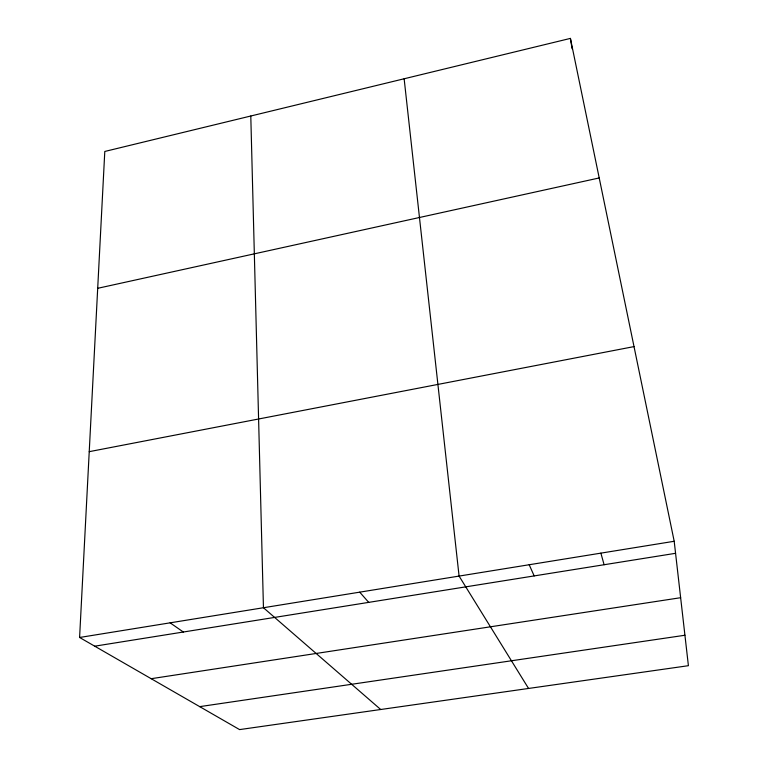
<?xml version="1.0" encoding="UTF-8"?>
<svg xmlns="http://www.w3.org/2000/svg" width="768" height="768" viewBox="0 0 768 768"><rect width="100%" height="100%" fill="white"/><g stroke="black" fill="none" stroke-linecap="round" stroke-linejoin="round"><path stroke-width="1.15" d="M79.594 637.478L104.794 151.459L570.413 38.4L674.198 541.277L688.406 665.693L239.587 729.6L79.594 637.478L674.198 541.277M97.699 288.307L599.213 177.946M89.232 451.661L634.022 346.598M94.723 646.186L675.571 553.306M151.181 678.701L680.64 597.706M199.709 706.637L684.931 635.251M170.122 622.829L183.331 632.016M380.717 709.507L263.453 607.728L250.79 116.006M359.722 592.157L368.707 602.371M528.557 688.454L459.082 576.077L404.141 78.778M529.19 564.739L534.173 575.914M600.883 553.142L604.099 564.73M570.413 38.4L572.093 48.739"/></g></svg>
